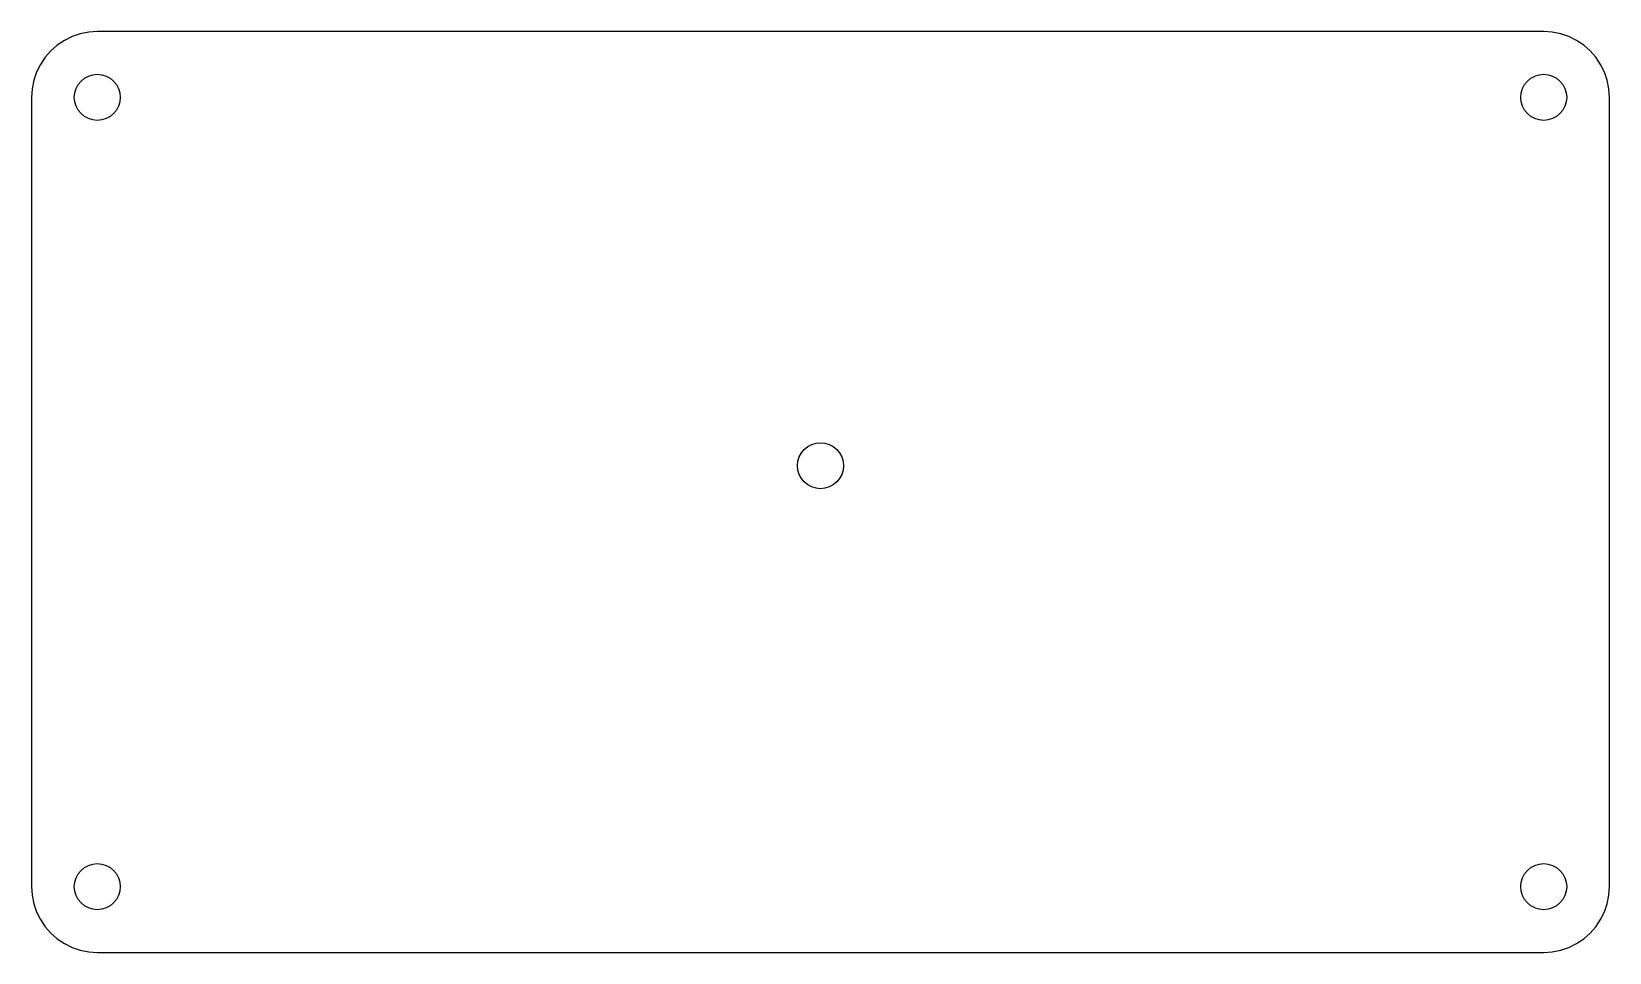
# Model space of a CAD drawing. Header units: metres. Extents: x -60 to 60, y -19 to 51.
import ezdxf

# ---------------------------------------------------------------- set-up
doc = ezdxf.new("R2010")
doc.units = ezdxf.units.M

msp = doc.modelspace()

# ---------------------------------------------------------------- linework, layer by layer
for p, q in [((-56.9134, 50.6194), (-57.5, 50.3301)), ((-56.2941, 50.8296), (-56.9134, 50.6194)), ((-55.6526, 50.9572), (-56.2941, 50.8296)), ((-55, 51), (-55.6526, 50.9572)), ((55, 51), (-55, 51)), ((55.6526, 50.9572), (55, 51)), ((56.2941, 50.8296), (55.6526, 50.9572)), ((56.9134, 50.6194), (56.2941, 50.8296)), ((57.5, 50.3301), (56.9134, 50.6194)), ((-58.5355, 49.5355), (-58.9668, 49.0438)), ((-58.0438, 49.9668), (-58.5355, 49.5355)), ((-57.5, 50.3301), (-58.0438, 49.9668)), ((58.0438, 49.9668), (57.5, 50.3301)), ((58.5355, 49.5355), (58.0438, 49.9668)), ((58.9668, 49.0438), (58.5355, 49.5355)), ((-59.3301, 48.5), (-59.6194, 47.9134)), ((-58.9668, 49.0438), (-59.3301, 48.5)), ((59.3301, 48.5), (58.9668, 49.0438)), ((59.6194, 47.9134), (59.3301, 48.5)), ((-59.8296, 47.2941), (-59.9572, 46.6526)), ((-59.6194, 47.9134), (-59.8296, 47.2941)), ((-56.6168, 46.6697), (-56.4551, 46.9722)), ((-56.4551, 46.9722), (-56.2374, 47.2374)), ((-56.2374, 47.2374), (-55.9722, 47.4551)), ((-55.9722, 47.4551), (-55.6697, 47.6168)), ((-55.6697, 47.6168), (-55.3414, 47.7164)), ((-55.3414, 47.7164), (-55, 47.75)), ((-55, 47.75), (-54.6586, 47.7164)), ((-54.6586, 47.7164), (-54.3303, 47.6168)), ((-54.3303, 47.6168), (-54.0277, 47.4551)), ((-54.0277, 47.4551), (-53.7626, 47.2374)), ((-53.7626, 47.2374), (-53.5449, 46.9722)), ((-53.5449, 46.9722), (-53.3832, 46.6697)), ((53.3832, 46.6697), (53.5449, 46.9722)), ((53.5449, 46.9722), (53.7626, 47.2374)), ((53.7626, 47.2374), (54.0277, 47.4551)), ((54.0277, 47.4551), (54.3303, 47.6168)), ((54.3303, 47.6168), (54.6586, 47.7164)), ((54.6586, 47.7164), (55, 47.75)), ((55, 47.75), (55.3414, 47.7164)), ((55.3414, 47.7164), (55.6697, 47.6168)), ((55.6697, 47.6168), (55.9722, 47.4551)), ((55.9722, 47.4551), (56.2374, 47.2374)), ((56.2374, 47.2374), (56.4551, 46.9722)), ((56.4551, 46.9722), (56.6168, 46.6697)), ((59.8296, 47.2941), (59.6194, 47.9134)), ((59.9572, 46.6526), (59.8296, 47.2941)), ((-59.9572, 46.6526), (-60, 46)), ((-60, 46), (-60, -14)), ((-56.75, 46), (-56.7164, 46.3414)), ((-56.7164, 45.6586), (-56.75, 46)), ((-56.7164, 46.3414), (-56.6168, 46.6697)), ((-56.6168, 45.3303), (-56.7164, 45.6586)), ((-53.3832, 46.6697), (-53.2836, 46.3414)), ((-53.2836, 45.6586), (-53.3832, 45.3303)), ((-53.2836, 46.3414), (-53.25, 46)), ((-53.25, 46), (-53.2836, 45.6586)), ((53.25, 46), (53.2836, 46.3414)), ((53.2836, 45.6586), (53.25, 46)), ((53.2836, 46.3414), (53.3832, 46.6697)), ((53.3832, 45.3303), (53.2836, 45.6586)), ((56.6168, 46.6697), (56.7164, 46.3414)), ((56.7164, 45.6586), (56.6168, 45.3303)), ((56.7164, 46.3414), (56.75, 46)), ((56.75, 46), (56.7164, 45.6586)), ((60, 46), (59.9572, 46.6526)), ((60, -14), (60, 46)), ((-56.4551, 45.0277), (-56.6168, 45.3303)), ((-56.2374, 44.7626), (-56.4551, 45.0277)), ((-55.9722, 44.5449), (-56.2374, 44.7626)), ((-55.6697, 44.3832), (-55.9722, 44.5449)), ((-54.0277, 44.5449), (-54.3303, 44.3832)), ((-53.7626, 44.7626), (-54.0277, 44.5449)), ((-53.5449, 45.0277), (-53.7626, 44.7626)), ((-53.3832, 45.3303), (-53.5449, 45.0277)), ((53.5449, 45.0277), (53.3832, 45.3303)), ((53.7626, 44.7626), (53.5449, 45.0277)), ((54.0277, 44.5449), (53.7626, 44.7626)), ((54.3303, 44.3832), (54.0277, 44.5449)), ((55.9722, 44.5449), (55.6697, 44.3832)), ((56.2374, 44.7626), (55.9722, 44.5449)), ((56.4551, 45.0277), (56.2374, 44.7626)), ((56.6168, 45.3303), (56.4551, 45.0277)), ((-55.3414, 44.2836), (-55.6697, 44.3832)), ((-55, 44.25), (-55.3414, 44.2836)), ((-54.6586, 44.2836), (-55, 44.25)), ((-54.3303, 44.3832), (-54.6586, 44.2836)), ((54.6586, 44.2836), (54.3303, 44.3832)), ((55, 44.25), (54.6586, 44.2836)), ((55.3414, 44.2836), (55, 44.25)), ((55.6697, 44.3832), (55.3414, 44.2836)), ((-1.45506, 18.9722), (-1.23743, 19.2374)), ((-1.23743, 19.2374), (-0.97224, 19.4551)), ((-0.97224, 19.4551), (-0.66969, 19.6168)), ((-0.66969, 19.6168), (-0.3414, 19.7164)), ((-0.3414, 19.7164), (0, 19.75)), ((0, 19.75), (0.3414, 19.7164)), ((0.3414, 19.7164), (0.66969, 19.6168)), ((0.66969, 19.6168), (0.97224, 19.4551)), ((0.97224, 19.4551), (1.23743, 19.2374)), ((1.23743, 19.2374), (1.45506, 18.9722)), ((-1.75, 18), (-1.71637, 18.3414)), ((-1.71637, 17.6586), (-1.75, 18)), ((-1.71637, 18.3414), (-1.61678, 18.6697)), ((-1.61678, 18.6697), (-1.45506, 18.9722)), ((1.45506, 18.9722), (1.61678, 18.6697)), ((1.61678, 18.6697), (1.71637, 18.3414)), ((1.71637, 18.3414), (1.75, 18)), ((1.75, 18), (1.71637, 17.6586)), ((-1.61678, 17.3303), (-1.71637, 17.6586)), ((-1.45506, 17.0277), (-1.61678, 17.3303)), ((-1.23743, 16.7626), (-1.45506, 17.0277)), ((1.45506, 17.0277), (1.23743, 16.7626)), ((1.61678, 17.3303), (1.45506, 17.0277)), ((1.71637, 17.6586), (1.61678, 17.3303)), ((-0.97224, 16.5449), (-1.23743, 16.7626)), ((-0.66969, 16.3832), (-0.97224, 16.5449)), ((-0.3414, 16.2836), (-0.66969, 16.3832)), ((0, 16.25), (-0.3414, 16.2836)), ((0.3414, 16.2836), (0, 16.25)), ((0.66969, 16.3832), (0.3414, 16.2836)), ((0.97224, 16.5449), (0.66969, 16.3832)), ((1.23743, 16.7626), (0.97224, 16.5449)), ((-56.6168, -13.3303), (-56.4551, -13.0277)), ((-56.4551, -13.0277), (-56.2374, -12.7626)), ((-56.2374, -12.7626), (-55.9722, -12.5449)), ((-55.9722, -12.5449), (-55.6697, -12.3832)), ((-55.6697, -12.3832), (-55.3414, -12.2836)), ((-55.3414, -12.2836), (-55, -12.25)), ((-55, -12.25), (-54.6586, -12.2836)), ((-54.6586, -12.2836), (-54.3303, -12.3832)), ((-54.3303, -12.3832), (-54.0277, -12.5449)), ((-54.0277, -12.5449), (-53.7626, -12.7626)), ((-53.7626, -12.7626), (-53.5449, -13.0277)), ((-53.5449, -13.0277), (-53.3832, -13.3303)), ((53.3832, -13.3303), (53.5449, -13.0277)), ((53.5449, -13.0277), (53.7626, -12.7626)), ((53.7626, -12.7626), (54.0277, -12.5449)), ((54.0277, -12.5449), (54.3303, -12.3832)), ((54.3303, -12.3832), (54.6586, -12.2836)), ((54.6586, -12.2836), (55, -12.25)), ((55, -12.25), (55.3414, -12.2836)), ((55.3414, -12.2836), (55.6697, -12.3832)), ((55.6697, -12.3832), (55.9722, -12.5449)), ((55.9722, -12.5449), (56.2374, -12.7626)), ((56.2374, -12.7626), (56.4551, -13.0277)), ((56.4551, -13.0277), (56.6168, -13.3303)), ((-60, -14), (-59.9572, -14.6526)), ((-56.75, -14), (-56.7164, -13.6586)), ((-56.7164, -14.3414), (-56.75, -14)), ((-56.7164, -13.6586), (-56.6168, -13.3303)), ((-56.6168, -14.6697), (-56.7164, -14.3414)), ((-53.3832, -13.3303), (-53.2836, -13.6586)), ((-53.2836, -14.3414), (-53.3832, -14.6697)), ((-53.2836, -13.6586), (-53.25, -14)), ((-53.25, -14), (-53.2836, -14.3414)), ((53.25, -14), (53.2836, -13.6586)), ((53.2836, -14.3414), (53.25, -14)), ((53.2836, -13.6586), (53.3832, -13.3303)), ((53.3832, -14.6697), (53.2836, -14.3414)), ((56.6168, -13.3303), (56.7164, -13.6586)), ((56.7164, -14.3414), (56.6168, -14.6697)), ((56.7164, -13.6586), (56.75, -14)), ((56.75, -14), (56.7164, -14.3414)), ((59.9572, -14.6526), (60, -14)), ((-59.9572, -14.6526), (-59.8296, -15.2941)), ((-59.8296, -15.2941), (-59.6194, -15.9134)), ((-56.4551, -14.9722), (-56.6168, -14.6697)), ((-56.2374, -15.2374), (-56.4551, -14.9722)), ((-55.9722, -15.4551), (-56.2374, -15.2374)), ((-55.6697, -15.6168), (-55.9722, -15.4551)), ((-54.0277, -15.4551), (-54.3303, -15.6168)), ((-53.7626, -15.2374), (-54.0277, -15.4551)), ((-53.5449, -14.9722), (-53.7626, -15.2374)), ((-53.3832, -14.6697), (-53.5449, -14.9722)), ((53.5449, -14.9722), (53.3832, -14.6697)), ((53.7626, -15.2374), (53.5449, -14.9722)), ((54.0277, -15.4551), (53.7626, -15.2374)), ((54.3303, -15.6168), (54.0277, -15.4551)), ((55.9722, -15.4551), (55.6697, -15.6168)), ((56.2374, -15.2374), (55.9722, -15.4551)), ((56.4551, -14.9722), (56.2374, -15.2374)), ((56.6168, -14.6697), (56.4551, -14.9722)), ((59.6194, -15.9134), (59.8296, -15.2941)), ((59.8296, -15.2941), (59.9572, -14.6526)), ((-59.6194, -15.9134), (-59.3301, -16.5)), ((-59.3301, -16.5), (-58.9668, -17.0438)), ((-55.3414, -15.7164), (-55.6697, -15.6168)), ((-55, -15.75), (-55.3414, -15.7164)), ((-54.6586, -15.7164), (-55, -15.75)), ((-54.3303, -15.6168), (-54.6586, -15.7164)), ((54.6586, -15.7164), (54.3303, -15.6168)), ((55, -15.75), (54.6586, -15.7164)), ((55.3414, -15.7164), (55, -15.75)), ((55.6697, -15.6168), (55.3414, -15.7164)), ((58.9668, -17.0438), (59.3301, -16.5)), ((59.3301, -16.5), (59.6194, -15.9134)), ((-58.9668, -17.0438), (-58.5355, -17.5355)), ((-58.5355, -17.5355), (-58.0438, -17.9668)), ((-58.0438, -17.9668), (-57.5, -18.3301)), ((57.5, -18.3301), (58.0438, -17.9668)), ((58.0438, -17.9668), (58.5355, -17.5355)), ((58.5355, -17.5355), (58.9668, -17.0438)), ((-57.5, -18.3301), (-56.9134, -18.6194)), ((-56.9134, -18.6194), (-56.2941, -18.8296)), ((-56.2941, -18.8296), (-55.6526, -18.9572)), ((-55.6526, -18.9572), (-55, -19)), ((-55, -19), (55, -19)), ((55, -19), (55.6526, -18.9572)), ((55.6526, -18.9572), (56.2941, -18.8296)), ((56.2941, -18.8296), (56.9134, -18.6194)), ((56.9134, -18.6194), (57.5, -18.3301))]:
    msp.add_line(p, q)

doc.saveas('drawing.dxf')
